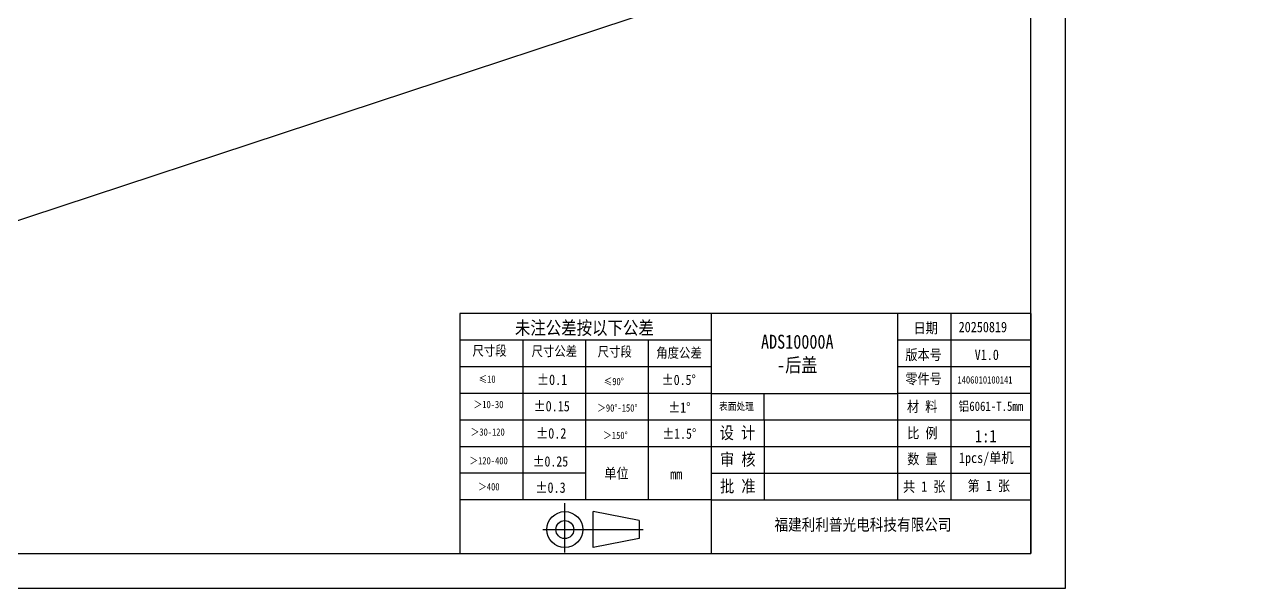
# Model space of a CAD drawing. Header units: millimetres. Extents: x -177 to 18421, y -5017 to 3255.
# Drawn here: x 627 to 1513, y 1112 to 1515 of the extents above; entities that cross this region are included whole.
import ezdxf

# ---------------------------------------------------------------- set-up
doc = ezdxf.new("R2010")
doc.units = ezdxf.units.MM
doc.header["$LTSCALE"] = 46.255
doc.layers.get('0').update_dxf_attribs({"linetype": 'CONTINUOUS'})
doc.styles.get("Standard").update_dxf_attribs({"font": 'txt', "width": 0.85})

msp = doc.modelspace()

# ---------------------------------------------------------------- linework, layer by layer
for p, q in [((-176.891, 1111.998), (3158.287, 2211.998)), ((1348.109, 1308.799), (938.914, 1308.799)), ((938.914, 1308.799), (938.914, 1136.998)), ((1118.914, 1308.799), (1118.914, 1136.998)), ((1252.473, 1308.799), (1252.473, 1175.176)), ((1290.842, 1308.799), (1290.842, 1175.812)), ((1348.109, 1308.799), (1348.109, 1136.998)), ((1118.914, 1289.71), (938.914, 1289.71)), ((983.914, 1289.71), (983.914, 1175.202)), ((1028.914, 1289.71), (1028.914, 1175.202)), ((1073.914, 1289.71), (1073.914, 1175.202)), ((1348.109, 1289.71), (1252.473, 1289.71)), ((1118.914, 1270.621), (938.914, 1270.621)), ((1348.109, 1270.621), (1252.473, 1270.621)), ((1118.914, 1251.532), (938.914, 1251.532)), ((1118.914, 1251.532), (1252.473, 1251.532)), ((1157.092, 1232.443), (1157.092, 1251.532)), ((1348.109, 1251.532), (1252.473, 1251.532)), ((1118.914, 1232.443), (938.914, 1232.443)), ((1348.109, 1232.443), (1118.914, 1232.443)), ((1157.092, 1232.443), (1157.092, 1175.176)), ((1348.109, 1213.354), (938.914, 1213.354)), ((1028.914, 1194.291), (938.914, 1194.291)), ((1348.109, 1194.265), (1118.914, 1194.265)), ((1118.914, 1175.202), (938.914, 1175.202)), ((1348.109, 1175.176), (1118.914, 1175.176)), ((1067.347, 1160.445), (1034.272, 1166.88)), ((1067.347, 1160.445), (1067.347, 1147.574)), ((1067.347, 1147.574), (1034.272, 1141.139)), ((938.914, 1136.998), (1348.109, 1136.998))]:
    msp.add_line(p, q)
at = {"lineweight": -3}
for p, q in [((1014.061, 1137.559), (1014.061, 1172.911)), ((1034.272, 1141.139), (1034.272, 1166.88)), ((998.352, 1154.009), (1070.137, 1154.009))]:
    msp.add_line(p, q, dxfattribs=at)
at = {"color": 7, "linetype": 'Continuous'}
for points in [[(-176.891, 1111.998), (1373.109, 1111.998), (1373.109, 2211.998), (-176.891, 2211.998)], [(-151.891, 1136.998), (1348.109, 1136.998), (1348.109, 2186.998), (-151.891, 2186.998)]]:
    msp.add_lwpolyline(points, close=True, dxfattribs=at)
at = {"lineweight": -3}
for radius in [12.871, 6.435]:
    msp.add_circle((1014.061, 1154.009), radius, dxfattribs=at)

# ---------------------------------------------------------------- texts
for s, insert, char_height, width, attachment_point in [('{\\f宋体|b0|i0|c134|p54;未注公差按以下公差}', (1028.071, 1297.855), 9.5445, 169.57989, 5), ('{\\fSimSun|b0|i0|c134|p54;日期}', (1272.786, 1297.926), 7.5, 56.7, 5), ('{\\fSimSun|b0|i0|c0|p54;20250\\fSimSun|b0|i0|c134|p54;819}', (1296.395, 1302.809), 7.5, 47.64523, 1), ('{\\fSimSun|b0|i0|c134|p54;ADS10000A\\P-后盖}', (1180.73, 1279.617), 10, 66.26086, 5), ('{\\fSimSun|b0|i0|c134|p54;版本号}', (1271.236, 1278.73), 7.5, 56.7, 5), ('{\\fSimSun|b0|i0|c0|p2;V\\fSimSun|b0|i0|c134|p2;1.0}', (1307.892, 1282.933), 7.5, 47.64523, 1), ('{\\fSimSun|b0|i0|c134|p54;零件号}', (1271.234, 1261.508), 7.5, 57.267, 5), ('{\\fSimSun|b0|i0|c0|p54;1406010100141}', (1295.559, 1263.818), 5.25, 59.11413, 1), ('{\\fSimSun|b0|i0|c134|p54;表面处理}', (1137.09, 1241.918), 5.25, 37.6936, 5), ('{\\fSimSun|b0|i0|c134|p54;材 料}', (1270.287, 1241.67), 7.5, 57.267, 5), ('{\\fSimSun|b0|i0|c134|p54;铝6061-T.5mm}', (1319.477, 1241.981), 6.6813, 57.267, 5), ('{\\fSimSun|b0|i0|c134|p54;设 计}', (1137.809, 1222.817), 8.78094, 37.6936, 5), ('{\\fSimSun|b0|i0|c134|p54;比 例}', (1270.418, 1222.71), 7.5, 57.267, 5), ('{\\f宋体|b0|i0|c134|p54;审 核}', (1138.081, 1203.767), 8.78094, 38.178, 5), ('{\\fSimSun|b0|i0|c134|p54;数 量}', (1270.41, 1204.124), 7.5, 81, 5), ('{\\fSimSun|b0|i0|c134|p54;1pcs/单机}', (1316.179, 1204.349), 7.5, 57.267, 5), ('{\\fSimSun|b0|i0|c134|p54;单位}', (1051.1, 1193.839), 7.5, 37.6936, 5), ('{\\fSimSun|b0|i0|c134|p54;mm}', (1093.945, 1193.756), 7.5, 37.6936, 5), ('{\\f宋体|b0|i0|c134|p54;批 准}', (1138.081, 1184.597), 8.78094, 38.178, 5), ('{\\fSimSun|b0|i0|c134|p54;\\H0.85412x;共 1 张\\H1.17079x; }', (1271.73, 1184.399), 8.78094, 38.69293, 5), ('{\\fSimSun|b0|i0|c134|p54;\\H0.85412x;第 1 张\\H1.17079x; }', (1318.01, 1184.916), 8.78094, 41.14746, 5), ('{\\fSimSun|b1|i0|c134|p54;   福建利利普光电科技有限公司}', (1220.495, 1157.05), 8.41825, 188.78327, 5)]:
    msp.add_mtext(s, dxfattribs=dict(insert=insert, char_height=char_height, width=width, attachment_point=attachment_point))
at = {"lineweight": -3, "attachment_point": 5}
for s, insert, char_height, width in [('{\\fSimSun|b0|i0|c134|p54;尺寸段}', (960.137, 1281.692), 7.05878, 63.16955), ('{\\fSimSun|b0|i0|c134|p54;尺寸公差}', (1006.551, 1281.349), 7.05878, 63.16955), ('{\\fSimSun|b0|i0|c134|p54;尺寸段}', (1049.871, 1281.005), 7.05878, 63.16955), ('{\\fSimSun|b0|i0|c134|p54;角度公差}', (1095.941, 1280.146), 7.05878, 63.16955), ('{\\fSimSun|b0|i0|c134|p54;≤10}', (958.365, 1261.622), 5.25, 20.4485), ('{\\fSimSun|b0|i0|c0|p54;%%P\\fSimSun|b0|i0|c134|p54;0.1}', (1004.932, 1261.259), 7.5, 40.66211), ('{\\fSimSun|b0|i0|c134|p54;≤90°}', (1049.197, 1259.926), 5.25, 61.41484), ('{\\fSimSun|b0|i0|c0|p54;%%P\\fSimSun|b0|i0|c134|p54;0.5\\fSimSun|b0|i0|c0|p54;%%D}', (1095.833, 1261.155), 7.35, 40.66211), ('{\\fSimSun|b0|i0|c134|p54;＞10-30}', (959.365, 1243.534), 5.25, 32.56221), ('{\\fSimSun|b0|i0|c0|p54;%%P\\fSimSun|b0|i0|c134|p54;0.15}', (1004.642, 1242.344), 7.5, 40.66211), ('{\\fSimSun|b0|i0|c134|p54;＞90°-150°}', (1051.744, 1241.056), 5.25, 42.83625), ('{\\fSimSun|b0|i0|c0|p54;%%P\\fSimSun|b0|i0|c134|p54;1\\fSimSun|b0|i0|c0|p54;%%D}', (1096.204, 1241.379), 7.35, 40.66211), ('{\\fSimSun|b0|i0|c134|p54;＞30-120}', (958.763, 1223.813), 5.25, 38.82128), ('{\\fSimSun|b0|i0|c0|p54;%%P\\fSimSun|b0|i0|c134|p54;0.2}', (1004.335, 1222.851), 7.5, 40.66211), ('{\\fSimSun|b0|i0|c134|p54;＞150°}', (1050.34, 1221.404), 5.25, 61.41484), ('{\\fSimSun|b0|i0|c0|p54;%%P\\fSimSun|b0|i0|c134|p54;1.5\\fSimSun|b0|i0|c0|p54;%%D}', (1096.137, 1222.631), 7.35, 40.66211), ('{\\fSimSun|b0|i0|c134|p54;＞120-400}', (959.399, 1203.283), 5.25, 38.60023), ('{\\fSimSun|b0|i0|c0|p54;%%P\\fSimSun|b0|i0|c134|p54;0.25}', (1003.731, 1202.769), 7.35, 40.66211), ('{\\fSimSun|b0|i0|c134|p54;＞400}', (959.582, 1184.648), 5.25, 61.41484), ('{\\fSimSun|b0|i0|c0|p54;%%P\\fSimSun|b0|i0|c134|p54;0.3}', (1003.816, 1184.024), 7.5, 40.66211)]:
    msp.add_mtext(s, dxfattribs=dict(at, insert=insert, char_height=char_height, width=width))
at = {"linetype": 'Continuous', "insert": (1323.659, 1225.407), "char_height": 9, "width": 13.6115, "attachment_point": 3, "line_spacing_factor": 0.9}
msp.add_mtext('{\\fSimSun|b0|i0|c134|p2;1:1}', dxfattribs=at)

doc.saveas('drawing.dxf')
